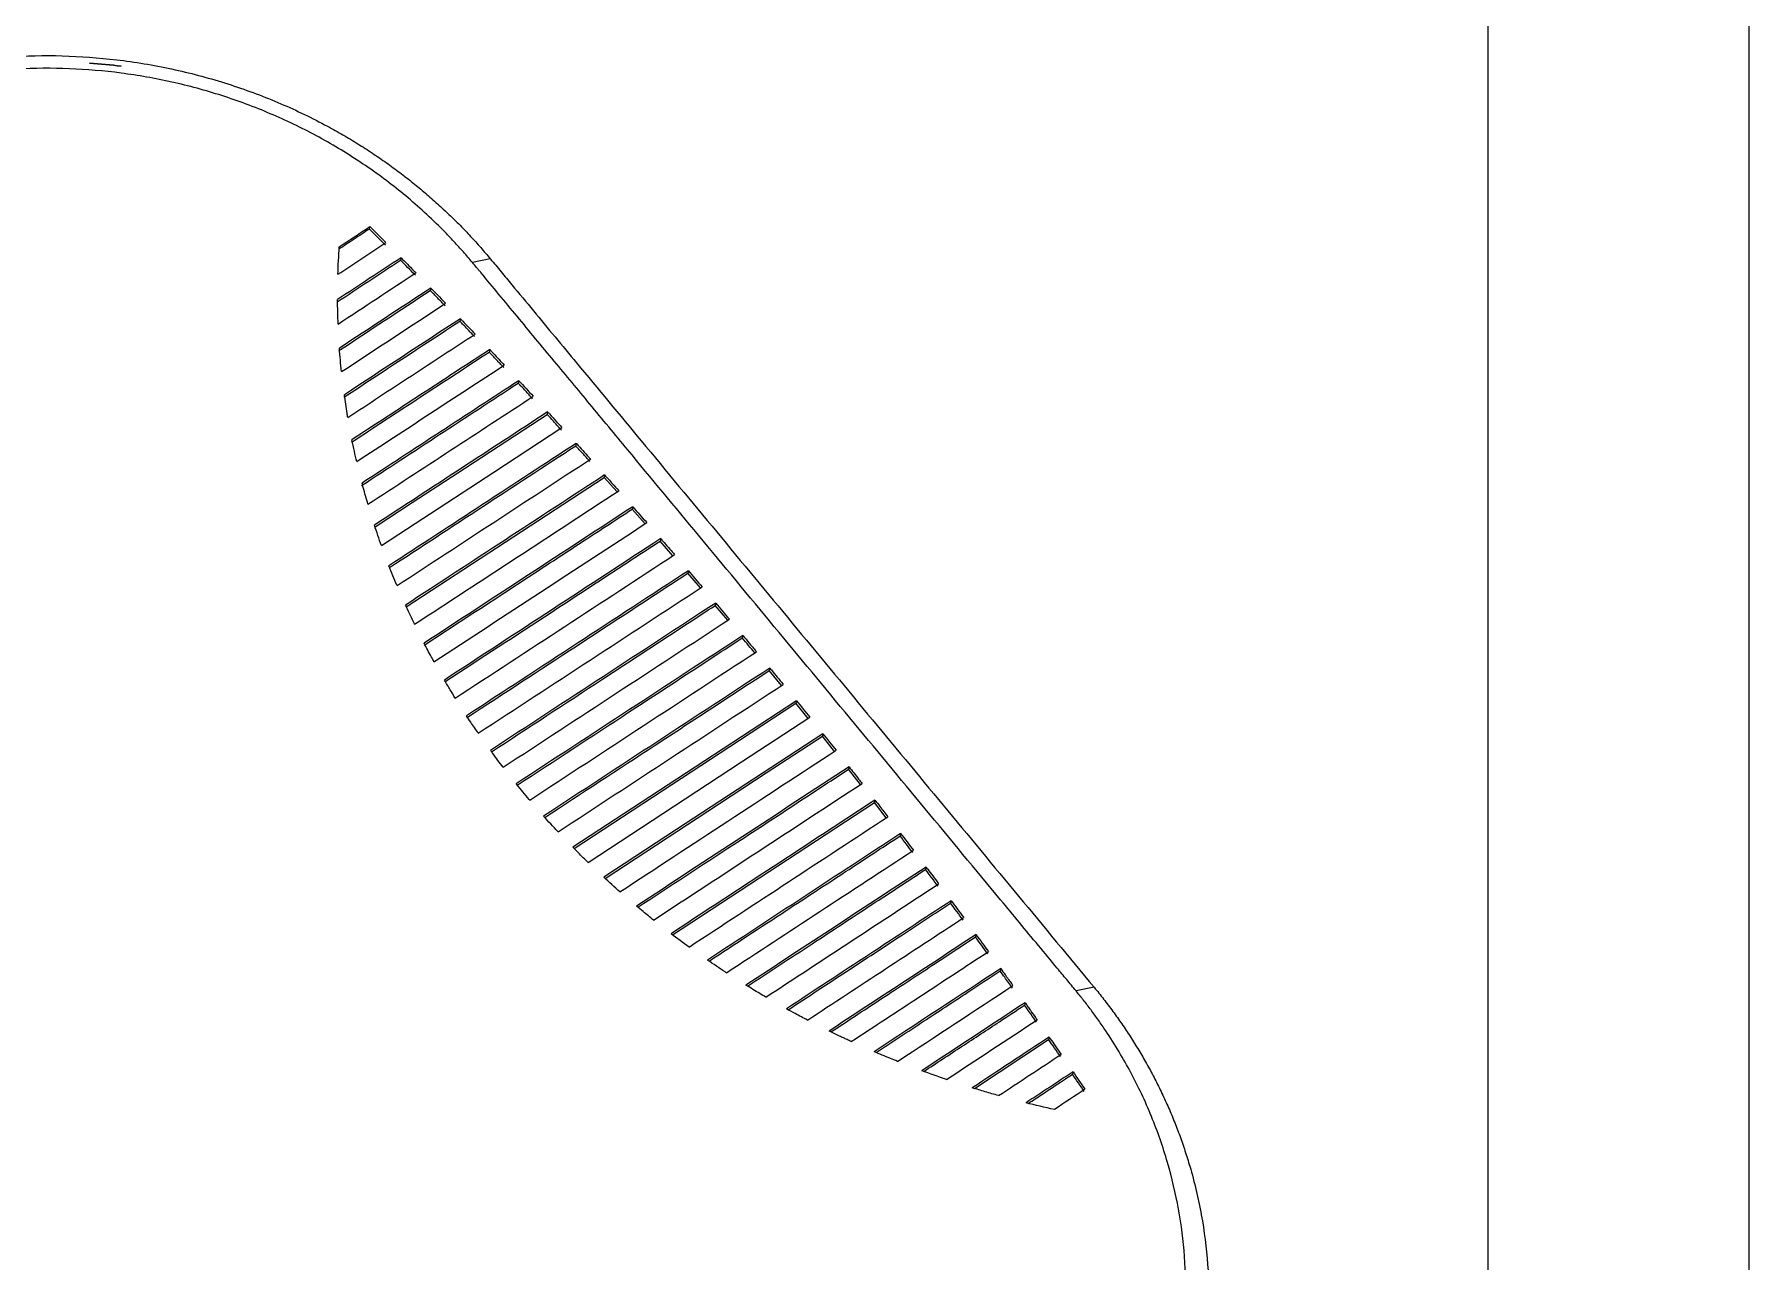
# Model space of a CAD drawing. Header units: inches. Extents: x 1848 to 4019, y 409 to 905.
# Drawn here: x 2471.2 to 2548.8, y 576.5 to 632 of the extents above; entities that cross this region are included whole.
import ezdxf

# ---------------------------------------------------------------- set-up
doc = ezdxf.new("R2010")
doc.units = ezdxf.units.IN

msp = doc.modelspace()

# ---------------------------------------------------------------- linework, layer by layer
for p, q in [((2548.785, 905.229), (2548.785, 409.797)), ((2536.989, 893.433), (2536.989, 421.593))]:
    msp.add_line(p, q)
at = {"color": 7, "linetype": 'Continuous', "lineweight": 15}
for p, q in [((2486.402, 623.186), (2486.423, 623.298)), ((2491.87, 621.84), (2491.06, 621.675)), ((2490.517, 619.128), (2490.491, 619.018)), ((2491.843, 617.73), (2491.817, 617.62)), ((2493.159, 616.324), (2493.132, 616.214)), ((2494.463, 614.91), (2494.437, 614.8)), ((2495.758, 613.488), (2495.732, 613.378)), ((2488.069, 606.096), (2497.015, 611.948)), ((2497.041, 612.058), (2497.015, 611.948)), ((2497.6, 611.289), (2497.015, 611.948)), ((2498.314, 610.62), (2498.287, 610.51)), ((2498.868, 609.848), (2498.287, 610.51)), ((2499.575, 609.175), (2499.549, 609.065)), ((2500.125, 608.399), (2499.549, 609.065)), ((2500.826, 607.722), (2500.8, 607.612)), ((2501.37, 606.942), (2500.8, 607.612)), ((2502.065, 606.261), (2502.04, 606.152)), ((2502.605, 605.478), (2502.04, 606.152)), ((2503.294, 604.793), (2503.268, 604.684)), ((2504.511, 603.318), (2504.486, 603.208)), ((2505.041, 602.528), (2504.486, 603.208)), ((2505.717, 601.835), (2505.692, 601.725)), ((2506.242, 601.042), (2505.692, 601.725)), ((2506.912, 600.345), (2506.887, 600.236)), ((2507.431, 599.549), (2506.887, 600.236)), ((2508.096, 598.848), (2508.07, 598.738)), ((2508.609, 598.049), (2508.07, 598.738)), ((2500.112, 591.246), (2509.242, 597.234)), ((2509.268, 597.344), (2509.242, 597.234)), ((2509.776, 596.541), (2509.242, 597.234)), ((2510.428, 595.832), (2510.403, 595.723)), ((2511.578, 594.314), (2511.552, 594.204)), ((2512.715, 592.788), (2512.69, 592.679)), ((2513.841, 591.256), (2513.816, 591.147)), ((2514.955, 589.717), (2514.93, 589.608)), ((2519.175, 588.874), (2518.364, 588.703)), ((2513.767, 584.291), (2517.123, 586.506))]:
    msp.add_line(p, q, dxfattribs=at)
at = {"color": 7, "linetype": 'Continuous', "lineweight": 15, "flags": 128}
for points in [[(2487.832, 621.888), (2487.826, 621.861), (2487.822, 621.84), (2487.817, 621.82), (2487.812, 621.799), (2487.808, 621.779)], [(2489.18, 620.515), (2489.174, 620.488), (2489.169, 620.467), (2489.164, 620.447), (2489.16, 620.426), (2489.155, 620.406)], [(2486.656, 609.71), (2488.33, 610.805), (2490.395, 612.156), (2494.437, 614.8)], [(2486.946, 608.86), (2488.474, 609.859), (2492.03, 612.185), (2495.111, 614.201)], [(2505.717, 601.835), (2499.088, 597.492), (2495.602, 595.209)], [(2495.659, 595.153), (2500.515, 598.334), (2503.141, 600.055), (2505.692, 601.725)], [(2496.292, 594.523), (2499.678, 596.742), (2503.235, 599.072), (2506.316, 601.091)], [(2506.912, 600.345), (2500.289, 596.005), (2497.002, 593.851)], [(2497.061, 593.797), (2501.706, 596.84), (2504.345, 598.57), (2506.887, 600.236)], [(2516.057, 588.171), (2516.051, 588.144), (2516.045, 588.117), (2516.039, 588.089), (2516.032, 588.062)], [(2517.148, 586.614), (2517.141, 586.587), (2517.137, 586.567), (2517.132, 586.546), (2517.128, 586.526), (2517.123, 586.506)], [(2518.225, 585.046), (2518.22, 585.018), (2518.215, 584.998), (2518.211, 584.978), (2518.206, 584.957), (2518.202, 584.937)]]:
    msp.add_lwpolyline(points, dxfattribs=at)
at = {"color": 7, "linetype": 'Continuous', "lineweight": 15}
for points, knots in [([(2456.823, 626.433), (2456.919, 626.499), (2457.111, 626.631), (2457.403, 626.826), (2457.698, 627.017), (2457.998, 627.205), (2458.303, 627.389), (2458.611, 627.57), (2458.923, 627.747), (2459.239, 627.92), (2459.559, 628.09), (2459.883, 628.256), (2460.211, 628.418), (2460.543, 628.576), (2460.879, 628.729), (2461.218, 628.879), (2461.561, 629.024), (2461.907, 629.165), (2462.257, 629.302), (2462.611, 629.434), (2462.968, 629.561), (2463.328, 629.684), (2463.692, 629.801), (2464.059, 629.914), (2464.429, 630.023), (2464.803, 630.126), (2465.179, 630.224), (2466.213, 630.477), (2467.933, 630.802), (2470.364, 631.038), (2472.823, 631.053), (2475.303, 630.842), (2477.758, 630.404), (2480.142, 629.746), (2482.397, 628.897), (2484.063, 628.092), (2485.205, 627.453), (2485.882, 627.046), (2486.537, 626.625), (2487.17, 626.19), (2487.78, 625.743), (2488.369, 625.285), (2488.935, 624.816), (2489.479, 624.338), (2490.001, 623.852), (2490.501, 623.359), (2490.979, 622.859), (2491.436, 622.354), (2491.726, 622.01), (2491.87, 621.84)], [0, 0, 0, 0, 0.009201, 0.018436, 0.027703, 0.037004, 0.046339, 0.055706, 0.065107, 0.074541, 0.084009, 0.093509, 0.103043, 0.112611, 0.122211, 0.131845, 0.141512, 0.151213, 0.160946, 0.170713, 0.180514, 0.190347, 0.200214, 0.210114, 0.220047, 0.230014, 0.240014, 0.250047, 0.312064, 0.374357, 0.436928, 0.499776, 0.564229, 0.627317, 0.689038, 0.749392, 0.770111, 0.790589, 0.810828, 0.830826, 0.850584, 0.870101, 0.889379, 0.908416, 0.927213, 0.94577, 0.964087, 0.982164, 1, 1, 1, 1]), ([(2491.06, 621.675), (2490.994, 621.754), (2490.86, 621.913), (2490.654, 622.15), (2490.441, 622.388), (2490.222, 622.627), (2489.997, 622.866), (2489.764, 623.105), (2489.335, 623.534), (2488.699, 624.131), (2487.837, 624.865), (2486.932, 625.565), (2485.678, 626.444), (2484.021, 627.437), (2481.929, 628.442), (2479.741, 629.256), (2477.481, 629.87), (2475.172, 630.278), (2472.83, 630.477), (2470.481, 630.464), (2468.151, 630.24), (2465.857, 629.808), (2463.981, 629.272), (2462.529, 628.745), (2461.476, 628.306), (2460.452, 627.824), (2459.604, 627.375), (2458.929, 626.985), (2458.435, 626.683), (2457.962, 626.379), (2457.658, 626.171), (2457.509, 626.069)], [0, 0, 0, 0, 0.0086151, 0.0173531, 0.0262128, 0.0351933, 0.0442937, 0.0535133, 0.0628513, 0.0945691, 0.1256115, 0.1560772, 0.1884045, 0.2506426, 0.3128975, 0.3756695, 0.4380757, 0.5002403, 0.5627627, 0.6254506, 0.6876495, 0.7499459, 0.812746, 0.8449175, 0.8751225, 0.9055096, 0.9373384, 0.9536752, 0.9695687, 0.9850126, 1, 1, 1, 1]), ([(2486.402, 623.186), (2486.171, 623.033), (2485.711, 622.729), (2485.251, 622.424), (2485.022, 622.272)], [0, 0, 0, 0, 0.502295, 1, 1, 1, 1]), ([(2487.127, 622.463), (2487.007, 622.583), (2486.766, 622.824), (2486.524, 623.065), (2486.402, 623.186)], [0, 0, 0, 0, 0.497423, 1, 1, 1, 1]), ([(2487.832, 621.888), (2487.929, 621.79), (2488.025, 621.693), (2488.213, 621.503), (2488.304, 621.41), (2488.418, 621.294), (2488.441, 621.271), (2488.477, 621.235), (2488.491, 621.22), (2488.505, 621.206)], [0.94220645, 0.94220645, 0.94220645, 0.94220645, 0.9503698, 0.9503698, 0.9581823, 0.9581823, 0.96013543, 0.96013543, 0.96128836, 0.96128836, 0.96128836, 0.96128836]), ([(2488.48, 621.097), (2488.471, 621.106), (2488.247, 621.334), (2488.023, 621.561), (2487.808, 621.779)], [0, 0, 0, 0, 0.041498, 1, 1, 1, 1]), ([(2518.364, 588.703), (2518.293, 588.79), (2518.151, 588.962), (2517.866, 589.306), (2517.369, 589.907), (2516.373, 591.109), (2514.383, 593.514), (2510.402, 598.322), (2505.847, 603.823), (2501.36, 609.241), (2498.578, 612.6), (2496.403, 615.227), (2494.736, 617.239), (2493.094, 619.222), (2491.973, 620.577), (2491.395, 621.273), (2491.331, 621.349), (2491.22, 621.483), (2491.124, 621.598), (2491.06, 621.675)], [0, 0, 0, 0, 0.007842, 0.015659, 0.031283, 0.06253, 0.125024, 0.250013, 0.499989, 0.625546, 0.743007, 0.805615, 0.864516, 0.926148, 0.986026, 0.987773, 0.98952, 0.993013, 1, 1, 1, 1]), ([(2491.87, 621.84), (2491.951, 621.742), (2492.114, 621.546), (2492.439, 621.153), (2493.008, 620.466), (2494.146, 619.093), (2496.096, 616.738), (2499.997, 612.029), (2505.523, 605.357), (2512.349, 597.116), (2516.9, 591.621), (2519.175, 588.874)], [0, 0, 0, 0, 0.008929, 0.017857, 0.035714, 0.071429, 0.142857, 0.25, 0.5, 0.75, 1, 1, 1, 1]), ([(2489.822, 619.716), (2489.712, 619.83), (2489.49, 620.061), (2489.267, 620.29), (2489.155, 620.406)], [0, 0, 0, 0, 0.497309, 1, 1, 1, 1]), ([(2489.18, 620.515), (2489.39, 620.3), (2489.596, 620.086), (2489.817, 619.858), (2489.832, 619.842), (2489.848, 619.826)], [0.90491209, 0.90491209, 0.90491209, 0.90491209, 0.92236524, 0.92236524, 0.92370315, 0.92370315, 0.92370315, 0.92370315]), ([(2491.154, 618.322), (2491.044, 618.438), (2490.823, 618.67), (2490.602, 618.902), (2490.491, 619.018)], [0, 0, 0, 0, 0.497977, 1, 1, 1, 1]), ([(2490.517, 619.128), (2490.528, 619.117), (2490.538, 619.106), (2490.572, 619.07), (2490.596, 619.046), (2490.715, 618.921), (2490.809, 618.822), (2490.996, 618.626), (2491.088, 618.529), (2491.18, 618.432)], [0.86729751, 0.86729751, 0.86729751, 0.86729751, 0.86816171, 0.86816171, 0.87011484, 0.87011484, 0.87792734, 0.87792734, 0.88562983, 0.88562983, 0.88562983, 0.88562983]), ([(2485.425, 614.659), (2486.385, 615.291), (2487.344, 615.921), (2489.262, 617.178), (2490.221, 617.805), (2491.18, 618.432)], [0, 0, 0, 0, 0.5, 0.5, 1, 1, 1, 1]), ([(2485.589, 613.541), (2486.628, 614.224), (2487.666, 614.904), (2489.742, 616.263), (2490.779, 616.941), (2491.817, 617.62)], [0, 0, 0, 0, 0.5, 0.5, 1, 1, 1, 1]), ([(2491.843, 617.73), (2490.805, 617.051), (2489.767, 616.372), (2487.69, 615.013), (2486.652, 614.332), (2485.613, 613.649)], [0, 0, 0, 0, 0.5, 0.5, 1, 1, 1, 1]), ([(2492.475, 616.92), (2492.366, 617.036), (2492.147, 617.27), (2491.927, 617.503), (2491.817, 617.62)], [0, 0, 0, 0, 0.49727, 1, 1, 1, 1]), ([(2491.843, 617.73), (2491.899, 617.671), (2491.955, 617.612), (2492.175, 617.377), (2492.339, 617.203), (2492.501, 617.03)], [0.82949458, 0.82949458, 0.82949458, 0.82949458, 0.83429018, 0.83429018, 0.8485456, 0.8485456, 0.8485456, 0.8485456]), ([(2485.827, 612.661), (2486.94, 613.392), (2488.052, 614.12), (2490.277, 615.575), (2491.389, 616.302), (2492.501, 617.03)], [0, 0, 0, 0, 0.5, 0.5, 1, 1, 1, 1]), ([(2485.425, 614.659), (2485.415, 614.721), (2485.405, 614.782), (2485.349, 615.12), (2485.307, 615.4), (2485.268, 615.683)], [0.1101389, 0.1101389, 0.1101389, 0.1101389, 0.1134358, 0.1134358, 0.1282969, 0.1282969, 0.1282969, 0.1282969]), ([(2486.044, 611.576), (2487.226, 612.351), (2488.407, 613.123), (2490.77, 614.669), (2491.951, 615.441), (2493.132, 616.214)], [0, 0, 0, 0, 0.5, 0.5, 1, 1, 1, 1]), ([(2493.159, 616.324), (2491.977, 615.551), (2490.796, 614.778), (2488.433, 613.233), (2487.251, 612.46), (2486.069, 611.686)], [0, 0, 0, 0, 0.5, 0.5, 1, 1, 1, 1]), ([(2493.785, 615.509), (2493.677, 615.627), (2493.46, 615.862), (2493.242, 616.097), (2493.132, 616.214)], [0, 0, 0, 0, 0.498928, 1, 1, 1, 1]), ([(2486.337, 610.729), (2487.583, 611.545), (2488.828, 612.359), (2491.32, 613.989), (2492.566, 614.804), (2493.811, 615.619)], [0, 0, 0, 0, 0.5, 0.5, 1, 1, 1, 1]), ([(2495.085, 614.091), (2494.978, 614.209), (2494.762, 614.445), (2494.546, 614.682), (2494.437, 614.8)], [0, 0, 0, 0, 0.498548, 1, 1, 1, 1]), ([(2485.827, 612.661), (2485.791, 612.816), (2485.756, 612.972), (2485.684, 613.302), (2485.648, 613.475), (2485.613, 613.649)], [0.14665193, 0.14665193, 0.14665193, 0.14665193, 0.15541996, 0.15541996, 0.16501803, 0.16501803, 0.16501803, 0.16501803]), ([(2496.374, 612.665), (2496.267, 612.784), (2496.053, 613.022), (2495.839, 613.259), (2495.732, 613.378)], [0, 0, 0, 0, 0.499715, 1, 1, 1, 1]), ([(2495.758, 613.488), (2495.765, 613.479), (2495.773, 613.471), (2495.961, 613.263), (2496.14, 613.064), (2496.346, 612.835), (2496.373, 612.805), (2496.4, 612.775)], [0.7163817, 0.7163817, 0.7163817, 0.7163817, 0.71705122, 0.71705122, 0.73267622, 0.73267622, 0.73504453, 0.73504453, 0.73504453, 0.73504453]), ([(2497.041, 612.058), (2497.156, 611.929), (2497.271, 611.8), (2497.483, 611.561), (2497.581, 611.451), (2497.678, 611.341)], [0.67884447, 0.67884447, 0.67884447, 0.67884447, 0.68897815, 0.68897815, 0.69763368, 0.69763368, 0.69763368, 0.69763368]), ([(2486.337, 610.729), (2486.263, 610.98), (2486.191, 611.233), (2486.104, 611.554), (2486.087, 611.619), (2486.069, 611.686)], [0.18365928, 0.18365928, 0.18365928, 0.18365928, 0.19857996, 0.19857996, 0.20242067, 0.20242067, 0.20242067, 0.20242067]), ([(2488.909, 604.375), (2490.441, 605.377), (2492.784, 606.909), (2495.91, 608.954), (2497.504, 609.998), (2498.287, 610.51)], [0, 0, 0, 0, 0.490059, 0.749418, 1, 1, 1, 1]), ([(2489.833, 602.708), (2491.427, 603.75), (2493.857, 605.34), (2497.095, 607.459), (2498.74, 608.535), (2499.549, 609.065)], [0, 0, 0, 0, 0.492225, 0.7501574, 1, 1, 1, 1]), ([(2499.575, 609.175), (2499.583, 609.166), (2499.591, 609.156), (2499.643, 609.097), (2499.686, 609.047), (2499.816, 608.896), (2499.903, 608.796), (2500.06, 608.614), (2500.131, 608.532), (2500.202, 608.45)], [0.60298969, 0.60298969, 0.60298969, 0.60298969, 0.60372297, 0.60372297, 0.60762922, 0.60762922, 0.61544172, 0.61544172, 0.62182703, 0.62182703, 0.62182703, 0.62182703]), ([(2490.839, 601.093), (2492.48, 602.167), (2494.973, 603.798), (2498.293, 605.971), (2499.972, 607.07), (2500.8, 607.612)], [0, 0, 0, 0, 0.494149, 0.750807, 1, 1, 1, 1]), ([(2488.443, 605.299), (2488.44, 605.305), (2488.437, 605.311), (2488.312, 605.568), (2488.194, 605.82), (2488.064, 606.105), (2488.05, 606.136), (2488.036, 606.167)], [0.29495595, 0.29495595, 0.29495595, 0.29495595, 0.29532931, 0.29532931, 0.31095431, 0.31095431, 0.31287336, 0.31287336, 0.31287336, 0.31287336]), ([(2491.926, 599.531), (2493.597, 600.625), (2496.13, 602.283), (2499.502, 604.49), (2501.201, 605.603), (2502.04, 606.152)], [0, 0, 0, 0, 0.495903, 0.751391, 1, 1, 1, 1]), ([(2489.322, 603.602), (2489.283, 603.674), (2489.244, 603.745), (2489.092, 604.025), (2488.981, 604.234), (2488.872, 604.443)], [0.33065303, 0.33065303, 0.33065303, 0.33065303, 0.33512831, 0.33512831, 0.34822528, 0.34822528, 0.34822528, 0.34822528]), ([(2493.091, 598.02), (2494.77, 599.119), (2497.316, 600.786), (2500.708, 603.007), (2502.422, 604.13), (2503.268, 604.684)], [0, 0, 0, 0, 0.4948129, 0.750577, 1, 1, 1, 1]), ([(2503.828, 604.007), (2503.737, 604.118), (2503.551, 604.343), (2503.364, 604.569), (2503.268, 604.684)], [0, 0, 0, 0, 0.489689, 1, 1, 1, 1]), ([(2503.294, 604.793), (2503.39, 604.678), (2503.485, 604.563), (2503.622, 604.398), (2503.664, 604.348), (2503.747, 604.247), (2503.789, 604.196), (2503.855, 604.116), (2503.88, 604.086), (2503.904, 604.057)], [0.48988874, 0.48988874, 0.48988874, 0.48988874, 0.49875097, 0.49875097, 0.50265722, 0.50265722, 0.50656347, 0.50656347, 0.50886223, 0.50886223, 0.50886223, 0.50886223]), ([(2504.511, 603.318), (2504.535, 603.29), (2504.558, 603.261), (2504.759, 603.015), (2504.938, 602.797), (2505.116, 602.578)], [0.4520491, 0.4520491, 0.4520491, 0.4520491, 0.45422828, 0.45422828, 0.47092919, 0.47092919, 0.47092919, 0.47092919]), ([(2490.284, 601.96), (2490.207, 602.084), (2490.131, 602.208), (2489.967, 602.48), (2489.879, 602.627), (2489.793, 602.774)], [0.36564455, 0.36564455, 0.36564455, 0.36564455, 0.37360755, 0.37360755, 0.382963, 0.382963, 0.382963, 0.382963]), ([(2494.335, 596.561), (2495.998, 597.649), (2498.531, 599.308), (2501.915, 601.524), (2503.636, 602.652), (2504.486, 603.208)], [0, 0, 0, 0, 0.4913172, 0.7488399, 1, 1, 1, 1]), ([(2491.327, 600.369), (2491.211, 600.538), (2491.096, 600.707), (2490.92, 600.97), (2490.857, 601.064), (2490.796, 601.158)], [0.40017961, 0.40017961, 0.40017961, 0.40017961, 0.41119154, 0.41119154, 0.41726193, 0.41726193, 0.41726193, 0.41726193]), ([(2492.45, 598.831), (2492.293, 599.035), (2492.138, 599.241), (2491.95, 599.496), (2491.914, 599.545), (2491.879, 599.594)], [0.43427853, 0.43427853, 0.43427853, 0.43427853, 0.44802356, 0.44802356, 0.45124502, 0.45124502, 0.45124502, 0.45124502]), ([(2498.545, 592.494), (2499.994, 593.444), (2502.327, 594.974), (2505.502, 597.055), (2507.228, 598.187), (2508.07, 598.738)], [0, 0, 0, 0, 0.4563057, 0.7348818, 1, 1, 1, 1]), ([(2508.096, 598.848), (2508.239, 598.665), (2508.383, 598.481), (2508.579, 598.23), (2508.631, 598.164), (2508.683, 598.097)], [0.33869204, 0.33869204, 0.33869204, 0.33869204, 0.35271025, 0.35271025, 0.35776821, 0.35776821, 0.35776821, 0.35776821]), ([(2493.652, 597.343), (2493.645, 597.352), (2493.638, 597.36), (2493.439, 597.595), (2493.249, 597.824), (2493.056, 598.063), (2493.049, 598.072), (2493.041, 598.081)], [0.46814065, 0.46814065, 0.46814065, 0.46814065, 0.46872573, 0.46872573, 0.48435073, 0.48435073, 0.48496009, 0.48496009, 0.48496009, 0.48496009]), ([(2509.268, 597.344), (2509.343, 597.247), (2509.418, 597.15), (2509.611, 596.899), (2509.73, 596.744), (2509.849, 596.589)], [0.30097733, 0.30097733, 0.30097733, 0.30097733, 0.30823622, 0.30823622, 0.31975889, 0.31975889, 0.31975889, 0.31975889]), ([(2501.764, 590.055), (2502.927, 590.819), (2504.985, 592.169), (2507.865, 594.058), (2509.582, 595.184), (2510.403, 595.723)], [0, 0, 0, 0, 0.40389, 0.71474, 1, 1, 1, 1]), ([(2510.979, 594.965), (2510.883, 595.091), (2510.691, 595.344), (2510.499, 595.597), (2510.403, 595.723)], [0, 0, 0, 0, 0.500504, 1, 1, 1, 1]), ([(2496.292, 594.523), (2496.219, 594.594), (2496.146, 594.665), (2495.916, 594.893), (2495.758, 595.05), (2495.602, 595.209)], [0.53535803, 0.53535803, 0.53535803, 0.53535803, 0.54061141, 0.54061141, 0.55212839, 0.55212839, 0.55212839, 0.55212839]), ([(2503.505, 588.924), (2504.48, 589.563), (2506.355, 590.795), (2509.038, 592.555), (2510.745, 593.675), (2511.552, 594.204)], [0, 0, 0, 0, 0.36323, 0.699239, 1, 1, 1, 1]), ([(2512.122, 593.443), (2512.026, 593.571), (2511.837, 593.825), (2511.647, 594.078), (2511.552, 594.204)], [0, 0, 0, 0, 0.502316, 1, 1, 1, 1]), ([(2511.578, 594.314), (2511.603, 594.28), (2511.628, 594.246), (2511.729, 594.112), (2511.805, 594.011), (2511.969, 593.791), (2512.058, 593.672), (2512.147, 593.553)], [0.22527153, 0.22527153, 0.22527153, 0.22527153, 0.22788854, 0.22788854, 0.23570104, 0.23570104, 0.24480451, 0.24480451, 0.24480451, 0.24480451]), ([(2499.253, 591.914), (2499.096, 592.04), (2498.94, 592.166), (2498.683, 592.378), (2498.583, 592.462), (2498.482, 592.546)], [0.60267929, 0.60267929, 0.60267929, 0.60267929, 0.61294385, 0.61294385, 0.61963956, 0.61963956, 0.61963956, 0.61963956]), ([(2505.34, 587.854), (2506.22, 588.432), (2507.945, 589.565), (2510.394, 591.173), (2511.964, 592.203), (2512.69, 592.679)], [0, 0, 0, 0, 0.359169, 0.703877, 1, 1, 1, 1]), ([(2513.253, 591.915), (2513.159, 592.043), (2512.972, 592.298), (2512.783, 592.552), (2512.69, 592.679)], [0, 0, 0, 0, 0.501805, 1, 1, 1, 1]), ([(2512.715, 592.788), (2512.898, 592.541), (2513.083, 592.291), (2513.271, 592.034), (2513.275, 592.029), (2513.278, 592.024)], [0.18713565, 0.18713565, 0.18713565, 0.18713565, 0.20566458, 0.20566458, 0.20602893, 0.20602893, 0.20602893, 0.20602893]), ([(2507.275, 586.852), (2508.09, 587.387), (2509.661, 588.419), (2511.841, 589.85), (2513.206, 590.747), (2513.816, 591.147)], [0, 0, 0, 0, 0.373555, 0.720504, 1, 1, 1, 1]), ([(2514.373, 590.38), (2514.28, 590.508), (2514.095, 590.764), (2513.908, 591.019), (2513.816, 591.147)], [0, 0, 0, 0, 0.501341, 1, 1, 1, 1]), ([(2502.55, 589.528), (2502.532, 589.54), (2502.513, 589.553), (2502.225, 589.741), (2501.959, 589.92), (2501.694, 590.102)], [0.67117613, 0.67117613, 0.67117613, 0.67117613, 0.67232446, 0.67232446, 0.68864833, 0.68864833, 0.68864833, 0.68864833]), ([(2508.197, 586.415), (2509.23, 587.095), (2510.264, 587.774), (2512.331, 589.132), (2513.365, 589.81), (2514.398, 590.489)], [0, 0, 0, 0, 0.5, 0.5, 1, 1, 1, 1]), ([(2509.318, 585.92), (2510.035, 586.392), (2511.418, 587.301), (2513.288, 588.53), (2514.442, 589.287), (2514.93, 589.608)], [0, 0, 0, 0, 0.383013, 0.739251, 1, 1, 1, 1]), ([(2515.481, 588.838), (2515.366, 589), (2515.182, 589.256), (2514.998, 589.513), (2514.93, 589.608)], [0, 0, 0, 0, 0.630019, 1, 1, 1, 1]), ([(2514.955, 589.717), (2515.023, 589.622), (2515.091, 589.527), (2515.16, 589.431), (2515.161, 589.43), (2515.163, 589.427), (2515.164, 589.426), (2515.166, 589.423), (2515.168, 589.42), (2515.173, 589.413), (2515.176, 589.409), (2515.186, 589.395), (2515.193, 589.386), (2515.212, 589.359), (2515.225, 589.341), (2515.262, 589.289), (2515.286, 589.255), (2515.355, 589.159), (2515.397, 589.1), (2515.461, 589.011), (2515.484, 588.978), (2515.506, 588.947)], [0.11456993, 0.11456993, 0.11456993, 0.11456993, 0.12127781, 0.12127781, 0.12133884, 0.12133884, 0.12139988, 0.12139988, 0.12152195, 0.12152195, 0.12176609, 0.12176609, 0.12225437, 0.12225437, 0.12323093, 0.12323093, 0.12518406, 0.12518406, 0.12909031, 0.12909031, 0.13170787, 0.13170787, 0.13170787, 0.13170787]), ([(2504.334, 588.425), (2504.242, 588.479), (2504.15, 588.533), (2503.848, 588.713), (2503.639, 588.839), (2503.432, 588.968)], [0.70634052, 0.70634052, 0.70634052, 0.70634052, 0.71176537, 0.71176537, 0.72417485, 0.72417485, 0.72417485, 0.72417485]), ([(2514.025, 557.845), (2514.11, 557.905), (2514.281, 558.026), (2514.536, 558.213), (2514.792, 558.405), (2515.048, 558.604), (2515.305, 558.808), (2515.561, 559.019), (2516.022, 559.408), (2516.662, 559.986), (2517.449, 560.771), (2518.198, 561.595), (2519.136, 562.738), (2520.194, 564.251), (2521.259, 566.165), (2522.115, 568.171), (2522.752, 570.246), (2523.165, 572.368), (2523.351, 574.523), (2523.307, 576.688), (2523.033, 578.838), (2522.534, 580.958), (2521.928, 582.695), (2521.337, 584.04), (2520.847, 585.016), (2520.309, 585.967), (2519.81, 586.754), (2519.378, 587.382), (2519.043, 587.842), (2518.707, 588.281), (2518.478, 588.564), (2518.364, 588.703)], [0, 0, 0, 0, 0.008615, 0.017353, 0.026213, 0.035193, 0.044294, 0.053513, 0.062851, 0.094569, 0.125611, 0.156077, 0.188405, 0.250643, 0.312897, 0.375669, 0.438076, 0.50024, 0.562763, 0.625451, 0.68765, 0.749946, 0.812746, 0.844917, 0.875123, 0.90551, 0.937338, 0.953675, 0.969569, 0.985013, 1, 1, 1, 1]), ([(2519.175, 588.874), (2519.249, 588.785), (2519.395, 588.606), (2519.61, 588.335), (2519.821, 588.059), (2520.029, 587.78), (2520.233, 587.497), (2520.434, 587.211), (2520.63, 586.921), (2520.823, 586.627), (2521.011, 586.329), (2521.195, 586.028), (2521.376, 585.724), (2521.551, 585.416), (2521.723, 585.105), (2521.89, 584.79), (2522.052, 584.472), (2522.209, 584.151), (2522.362, 583.826), (2522.51, 583.499), (2522.653, 583.168), (2522.791, 582.834), (2522.924, 582.497), (2523.051, 582.157), (2523.173, 581.815), (2523.29, 581.469), (2523.402, 581.121), (2523.69, 580.165), (2524.066, 578.575), (2524.353, 576.331), (2524.401, 574.065), (2524.204, 571.782), (2523.76, 569.526), (2523.077, 567.338), (2522.183, 565.271), (2521.331, 563.748), (2520.651, 562.704), (2520.218, 562.086), (2519.769, 561.488), (2519.305, 560.911), (2518.827, 560.354), (2518.336, 559.818), (2517.834, 559.303), (2517.322, 558.808), (2516.801, 558.334), (2516.271, 557.881), (2515.734, 557.447), (2515.192, 557.033), (2514.822, 556.771), (2514.638, 556.64)], [0, 0, 0, 0, 0.0092012, 0.0184356, 0.0277033, 0.0370043, 0.0463386, 0.0557062, 0.0651071, 0.0745412, 0.0840087, 0.0935094, 0.1030434, 0.1126106, 0.1222112, 0.131845, 0.1415122, 0.1512126, 0.1609463, 0.1707133, 0.1805135, 0.1903471, 0.2002139, 0.210114, 0.2200474, 0.2300141, 0.240014, 0.2500473, 0.3120637, 0.3743573, 0.4369281, 0.499776, 0.5642295, 0.6273167, 0.6890378, 0.7493924, 0.770111, 0.7905895, 0.8108277, 0.8308258, 0.8505837, 0.8701014, 0.8893789, 0.9084162, 0.9272133, 0.9457703, 0.964087, 0.9821636, 1, 1, 1, 1]), ([(2506.214, 587.386), (2506.029, 587.482), (2505.844, 587.58), (2505.528, 587.751), (2505.395, 587.823), (2505.263, 587.896)], [0.74230165, 0.74230165, 0.74230165, 0.74230165, 0.75294162, 0.75294162, 0.76063997, 0.76063997, 0.76063997, 0.76063997]), ([(2511.477, 585.063), (2512.053, 585.443), (2513.192, 586.194), (2514.711, 587.193), (2515.653, 587.813), (2516.032, 588.062)], [0, 0, 0, 0, 0.379149, 0.750154, 1, 1, 1, 1]), ([(2516.578, 587.288), (2516.401, 587.539), (2516.22, 587.797), (2516.037, 588.055), (2516.032, 588.062)], [0, 0, 0, 0, 0.973058, 1, 1, 1, 1]), ([(2516.057, 588.171), (2516.062, 588.164), (2516.067, 588.157), (2516.091, 588.123), (2516.11, 588.097), (2516.147, 588.044), (2516.166, 588.017), (2516.222, 587.938), (2516.26, 587.885), (2516.372, 587.725), (2516.447, 587.618), (2516.549, 587.472), (2516.576, 587.435), (2516.602, 587.397)], [0.07538121, 0.07538121, 0.07538121, 0.07538121, 0.07589742, 0.07589742, 0.07785055, 0.07785055, 0.07980367, 0.07980367, 0.08370992, 0.08370992, 0.09152242, 0.09152242, 0.09426621, 0.09426621, 0.09426621, 0.09426621]), ([(2508.197, 586.415), (2508.132, 586.445), (2508.067, 586.475), (2507.949, 586.53), (2507.896, 586.555), (2507.786, 586.606), (2507.729, 586.633), (2507.551, 586.717), (2507.426, 586.777), (2507.261, 586.858), (2507.228, 586.874), (2507.194, 586.891)], [0.77930441, 0.77930441, 0.77930441, 0.77930441, 0.78408686, 0.78408686, 0.78799311, 0.78799311, 0.79189936, 0.79189936, 0.79971186, 0.79971186, 0.80165745, 0.80165745, 0.80165745, 0.80165745]), ([(2517.662, 585.726), (2517.572, 585.856), (2517.393, 586.117), (2517.213, 586.376), (2517.123, 586.506)], [0, 0, 0, 0, 0.50204, 1, 1, 1, 1]), ([(2517.148, 586.614), (2517.164, 586.591), (2517.18, 586.567), (2517.27, 586.438), (2517.344, 586.331), (2517.507, 586.095), (2517.596, 585.965), (2517.686, 585.834)], [0.03739528, 0.03739528, 0.03739528, 0.03739528, 0.03914359, 0.03914359, 0.04695609, 0.04695609, 0.05643581, 0.05643581, 0.05643581, 0.05643581]), ([(2510.291, 585.517), (2510.181, 585.561), (2510.072, 585.605), (2509.717, 585.75), (2509.473, 585.852), (2509.232, 585.956)], [0.82658952, 0.82658952, 0.82658952, 0.82658952, 0.83414669, 0.83414669, 0.85130717, 0.85130717, 0.85130717, 0.85130717]), ([(2516.203, 583.616), (2516.405, 583.749), (2516.933, 584.099), (2517.599, 584.539), (2518.063, 584.846), (2518.202, 584.937)], [0, 0, 0, 0, 0.303537, 0.792597, 1, 1, 1, 1]), ([(2518.736, 584.149), (2518.647, 584.281), (2518.469, 584.544), (2518.29, 584.807), (2518.202, 584.937)], [0, 0, 0, 0, 0.502259, 1, 1, 1, 1]), ([(2514.86, 583.968), (2514.654, 584.026), (2514.45, 584.085), (2514.053, 584.202), (2513.861, 584.26), (2513.669, 584.32)], [0.92548265, 0.92548265, 0.92548265, 0.92548265, 0.93807329, 0.93807329, 0.95009064, 0.95009064, 0.95009064, 0.95009064])]:
    msp.add_open_spline(points, degree=3, knots=knots, dxfattribs=at)
for points in [[(2473.741, 630.698), (2474.222, 630.662), (2474.702, 630.614), (2475.179, 630.552)], [(2475.179, 630.552), (2474.703, 630.614), (2474.224, 630.662), (2473.741, 630.698)], [(2485.041, 622.385), (2485.498, 622.686), (2485.958, 622.991), (2486.423, 623.298)], [(2486.423, 623.298), (2486.669, 623.054), (2486.911, 622.812), (2487.151, 622.572)], [(2487.832, 621.888), (2486.876, 621.258), (2485.919, 620.627), (2484.962, 619.995)], [(2484.978, 621.137), (2485.703, 621.616), (2486.427, 622.094), (2487.151, 622.572)], [(2484.978, 621.137), (2484.991, 621.548), (2485.012, 621.964), (2485.041, 622.385)], [(2484.942, 619.889), (2485.898, 620.52), (2486.853, 621.15), (2487.808, 621.779)], [(2484.986, 618.887), (2486.159, 619.662), (2487.332, 620.435), (2488.505, 621.206)], [(2485.025, 617.688), (2486.402, 618.597), (2487.779, 619.503), (2489.155, 620.406)], [(2489.18, 620.515), (2487.803, 619.611), (2486.425, 618.704), (2485.046, 617.795)], [(2484.986, 618.887), (2484.972, 619.252), (2484.964, 619.622), (2484.962, 619.995)], [(2485.141, 616.732), (2486.711, 617.767), (2488.28, 618.798), (2489.848, 619.826)], [(2485.245, 615.575), (2486.995, 616.728), (2488.743, 617.875), (2490.491, 619.018)], [(2490.517, 619.128), (2488.768, 617.984), (2487.019, 616.836), (2485.268, 615.683)], [(2485.141, 616.732), (2485.104, 617.082), (2485.072, 617.437), (2485.046, 617.795)], [(2493.159, 616.324), (2493.378, 616.088), (2493.595, 615.853), (2493.811, 615.619)], [(2494.463, 614.91), (2491.852, 613.202), (2489.241, 611.494), (2486.63, 609.786)], [(2494.463, 614.91), (2494.681, 614.673), (2494.897, 614.436), (2495.111, 614.201)], [(2495.758, 613.488), (2492.934, 611.64), (2490.11, 609.793), (2487.287, 607.947)], [(2487.317, 607.873), (2490.122, 609.708), (2492.926, 611.543), (2495.732, 613.378)], [(2487.65, 607.05), (2490.567, 608.958), (2493.483, 610.866), (2496.4, 612.775)], [(2497.041, 612.058), (2494.039, 610.094), (2491.037, 608.13), (2488.036, 606.167)], [(2488.443, 605.299), (2491.521, 607.312), (2494.6, 609.326), (2497.678, 611.341)], [(2498.314, 610.62), (2495.166, 608.561), (2492.019, 606.502), (2488.872, 604.443)], [(2498.314, 610.62), (2498.525, 610.379), (2498.736, 610.139), (2498.945, 609.899)], [(2486.946, 608.86), (2486.836, 609.167), (2486.731, 609.476), (2486.63, 609.786)], [(2489.322, 603.602), (2492.53, 605.7), (2495.738, 607.799), (2498.945, 609.899)], [(2499.575, 609.175), (2496.314, 607.041), (2493.054, 604.907), (2489.793, 602.774)], [(2487.65, 607.05), (2487.524, 607.349), (2487.403, 607.647), (2487.287, 607.947)], [(2490.284, 601.96), (2493.59, 604.122), (2496.896, 606.286), (2500.202, 608.45)], [(2500.826, 607.722), (2497.482, 605.533), (2494.139, 603.345), (2490.796, 601.158)], [(2500.826, 607.722), (2501.033, 607.479), (2501.24, 607.236), (2501.447, 606.993)], [(2491.327, 600.369), (2494.7, 602.576), (2498.074, 604.784), (2501.447, 606.993)], [(2502.065, 606.261), (2498.67, 604.038), (2495.274, 601.815), (2491.879, 599.594)], [(2502.065, 606.261), (2502.271, 606.017), (2502.477, 605.773), (2502.681, 605.528)], [(2492.45, 598.831), (2495.86, 601.062), (2499.271, 603.295), (2502.681, 605.528)], [(2503.294, 604.793), (2499.876, 602.555), (2496.459, 600.317), (2493.041, 598.081)], [(2493.652, 597.343), (2497.069, 599.581), (2500.487, 601.818), (2503.904, 604.057)], [(2504.511, 603.318), (2501.102, 601.085), (2497.692, 598.851), (2494.282, 596.619)], [(2494.932, 595.907), (2498.327, 598.13), (2501.721, 600.354), (2505.116, 602.578)], [(2505.717, 601.835), (2505.917, 601.588), (2506.117, 601.34), (2506.316, 601.091)], [(2506.912, 600.345), (2507.11, 600.096), (2507.308, 599.847), (2507.505, 599.598)], [(2497.732, 593.192), (2500.99, 595.327), (2504.248, 597.463), (2507.505, 599.598)], [(2508.096, 598.848), (2504.891, 596.748), (2501.687, 594.647), (2498.482, 592.546)], [(2499.253, 591.914), (2502.396, 593.976), (2505.54, 596.036), (2508.683, 598.097)], [(2509.268, 597.344), (2506.194, 595.328), (2503.12, 593.312), (2500.045, 591.296)], [(2494.932, 595.907), (2494.712, 596.143), (2494.496, 596.38), (2494.282, 596.619)], [(2500.858, 590.692), (2503.855, 592.659), (2506.852, 594.624), (2509.849, 596.589)], [(2510.428, 595.832), (2507.517, 593.923), (2504.606, 592.013), (2501.694, 590.102)], [(2510.428, 595.832), (2510.62, 595.58), (2510.812, 595.328), (2511.004, 595.074)], [(2502.55, 589.528), (2505.369, 591.378), (2508.186, 593.226), (2511.004, 595.074)], [(2511.578, 594.314), (2508.862, 592.533), (2506.147, 590.751), (2503.432, 588.968)], [(2497.732, 593.192), (2497.485, 593.409), (2497.242, 593.629), (2497.002, 593.851)], [(2504.334, 588.425), (2506.939, 590.135), (2509.543, 591.844), (2512.147, 593.553)], [(2512.715, 592.788), (2510.231, 591.158), (2507.747, 589.528), (2505.263, 587.896)], [(2506.214, 587.386), (2508.569, 588.933), (2510.924, 590.479), (2513.278, 592.024)], [(2500.858, 590.692), (2500.584, 590.891), (2500.313, 591.092), (2500.045, 591.296)], [(2513.841, 591.256), (2511.625, 589.802), (2509.41, 588.347), (2507.194, 586.891)], [(2513.841, 591.256), (2514.026, 591.002), (2514.212, 590.746), (2514.398, 590.489)], [(2514.955, 589.717), (2513.047, 588.465), (2511.14, 587.212), (2509.232, 585.956)], [(2510.291, 585.517), (2512.03, 586.663), (2513.768, 587.806), (2515.506, 588.947)], [(2516.057, 588.171), (2514.501, 587.148), (2512.944, 586.123), (2511.386, 585.096)], [(2512.507, 584.698), (2513.873, 585.599), (2515.238, 586.499), (2516.602, 587.397)], [(2517.148, 586.614), (2515.988, 585.851), (2514.829, 585.086), (2513.669, 584.32)], [(2514.86, 583.968), (2515.802, 584.591), (2516.744, 585.213), (2517.686, 585.834)], [(2512.507, 584.698), (2512.128, 584.827), (2511.754, 584.96), (2511.386, 585.096)], [(2518.225, 585.046), (2517.517, 584.577), (2516.808, 584.109), (2516.099, 583.64)], [(2518.225, 585.046), (2518.403, 584.784), (2518.582, 584.52), (2518.762, 584.254)], [(2518.762, 584.254), (2518.295, 583.945), (2517.835, 583.64), (2517.381, 583.34)], [(2517.381, 583.34), (2516.947, 583.434), (2516.52, 583.535), (2516.099, 583.64)]]:
    msp.add_open_spline(points, degree=3, dxfattribs=at)

doc.saveas('drawing.dxf')
